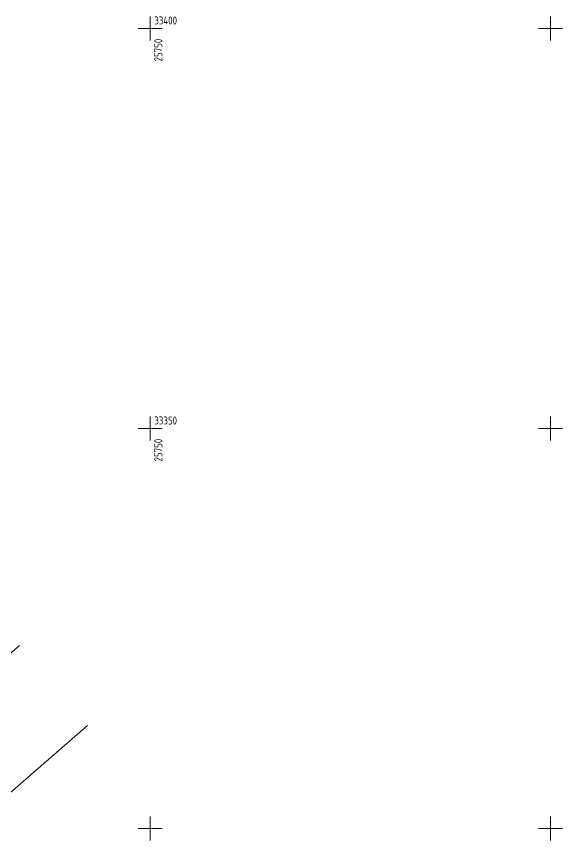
# Model space of a CAD drawing. Header units: metres. Extents: x 24337 to 25822, y 26642 to 34102.
# Drawn here: x 25733.3 to 25801.5, y 33298.5 to 33401.5 of the extents above; entities that cross this region are included whole.
import ezdxf

# ---------------------------------------------------------------- set-up
doc = ezdxf.new("R2010")
doc.units = ezdxf.units.M
doc.layers.add('02_Сетка', color=7, linetype='Continuous')
doc.layers.add('03_Здания и строения', color=7, linetype='Continuous')
doc.styles.get("Standard").update_dxf_attribs({"font": 'GOST_0.TTF', "height": 2})

# ---------------------------------------------------------------- blocks, each defined once
blk = doc.blocks.new('g5_012')
at = {"color": 92, "linetype": 'ByBlock', "lineweight": -2}
for p, q in [((0, -3), (0, 3)), ((-3, 0), (3, 0))]:
    blk.add_line(p, q, dxfattribs=at)

msp = doc.modelspace()

# ---------------------------------------------------------------- linework, layer by layer
at = {"layer": '03_Здания и строения', "color": 7, "linetype": 'Continuous', "lineweight": 20, "ltscale": 0.5, "flags": 128}
msp.add_lwpolyline([(25733.68, 33322.88), (25724.45, 33314.9), (25718.51, 33309.77), (25727.01, 33299.73), (25742.17, 33312.87)], dxfattribs=at)

# ---------------------------------------------------------------- block references
at = {"layer": '02_Сетка', "color": 92, "linetype": 'Continuous', "lineweight": 15, "ltscale": 0.5, "xscale": 0.5, "yscale": 0.5}
for p in [(25750, 33400), (25800, 33400), (25750, 33350), (25800, 33350), (25750, 33300), (25800, 33300)]:
    msp.add_blockref('g5_012', p, dxfattribs=at)

# ---------------------------------------------------------------- texts
at = {"layer": '02_Сетка', "color": 7, "linetype": 'Continuous', "lineweight": 15}
for s, p in [('33400', (25750.5, 33400.5)), ('33350', (25750.5, 33350.5))]:
    msp.add_text(s, height=1, dxfattribs=at).set_placement(p)
for p in [(25751.5, 33395.88), (25751.5, 33345.88)]:
    msp.add_text('25750', height=1, rotation=90, dxfattribs=at).set_placement(p)

doc.saveas('drawing.dxf')
